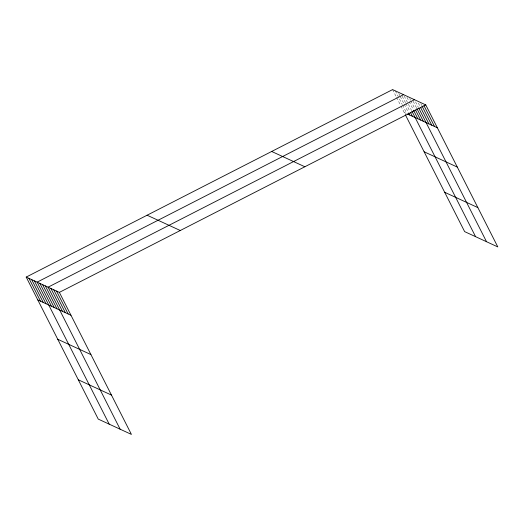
<?xml version="1.0" encoding="UTF-8"?>
<svg xmlns="http://www.w3.org/2000/svg" width="524" height="524" viewBox="0 0 524 524"><rect width="100%" height="100%" fill="white"/><g stroke="black" fill="none" stroke-linecap="round" stroke-linejoin="round"><path stroke-width="0.39" stroke-dasharray="2.62 1.97" d="M404.194 112.477L406.244 113.426M420.838 103.726L421.565 105.154M418.381 103.143L419.829 105.999M415.565 101.839L418.466 107.558M413.187 101.296L416.456 107.728M409.729 98.604L410.456 100.032M410.816 100.746L415.172 109.326M406.991 97.34L408.805 100.916M409.165 101.63L413.161 109.496M404.259 96.075L411.51 110.381M402.249 96.246L405.511 102.678M405.871 103.398L409.866 111.258M398.784 93.554L399.871 95.702M400.238 96.416L403.86 103.562M404.227 104.276L408.576 112.857M395.325 90.862L402.216 104.446M402.576 105.16L406.565 113.027M392.587 89.597L396.216 96.75M396.576 97.464L400.565 105.331M400.932 106.045L404.934 113.937"/><path stroke-width="0.79" d="M26.2 277.085L59.363 292.379L131.413 434.403L98.25 419.102L26.2 277.085L392.587 89.597L425.75 104.898L497.8 246.915L464.637 231.621L405.301 114.664M403.532 94.648L37.145 282.128L109.195 424.152M414.471 99.698L48.084 287.178L120.14 429.202M59.363 292.379L425.75 104.898M407.613 114.055L437.357 127.777M424.139 151.796L457.301 167.09M444.693 192.301L477.855 207.602M271.681 151.469L304.844 166.763M147.106 215.213L180.269 230.508M37.807 299.964L70.969 315.258M57.751 339.277L90.914 354.578M78.305 379.789L111.468 395.083M424.021 105.743L434.54 126.474M421.925 105.874L431.717 125.177M420.556 107.433L428.901 123.874M418.827 108.278L486.527 241.715M416.816 108.442L423.346 121.313M415.532 110.04L420.608 120.048M413.521 110.21L417.877 118.791M411.871 111.095L475.582 236.671M410.587 112.693L412.401 116.263M408.943 113.57L409.67 115.005M56.54 291.082L68.153 313.961M53.723 289.779L65.33 312.658M50.907 288.475L62.513 311.361M45.352 285.914L56.959 308.793M42.614 284.656L54.221 307.536M39.876 283.392L51.483 306.271M34.407 280.871L46.014 303.75M31.669 279.606L43.276 302.486M28.938 278.342L40.544 301.221"/></g></svg>
